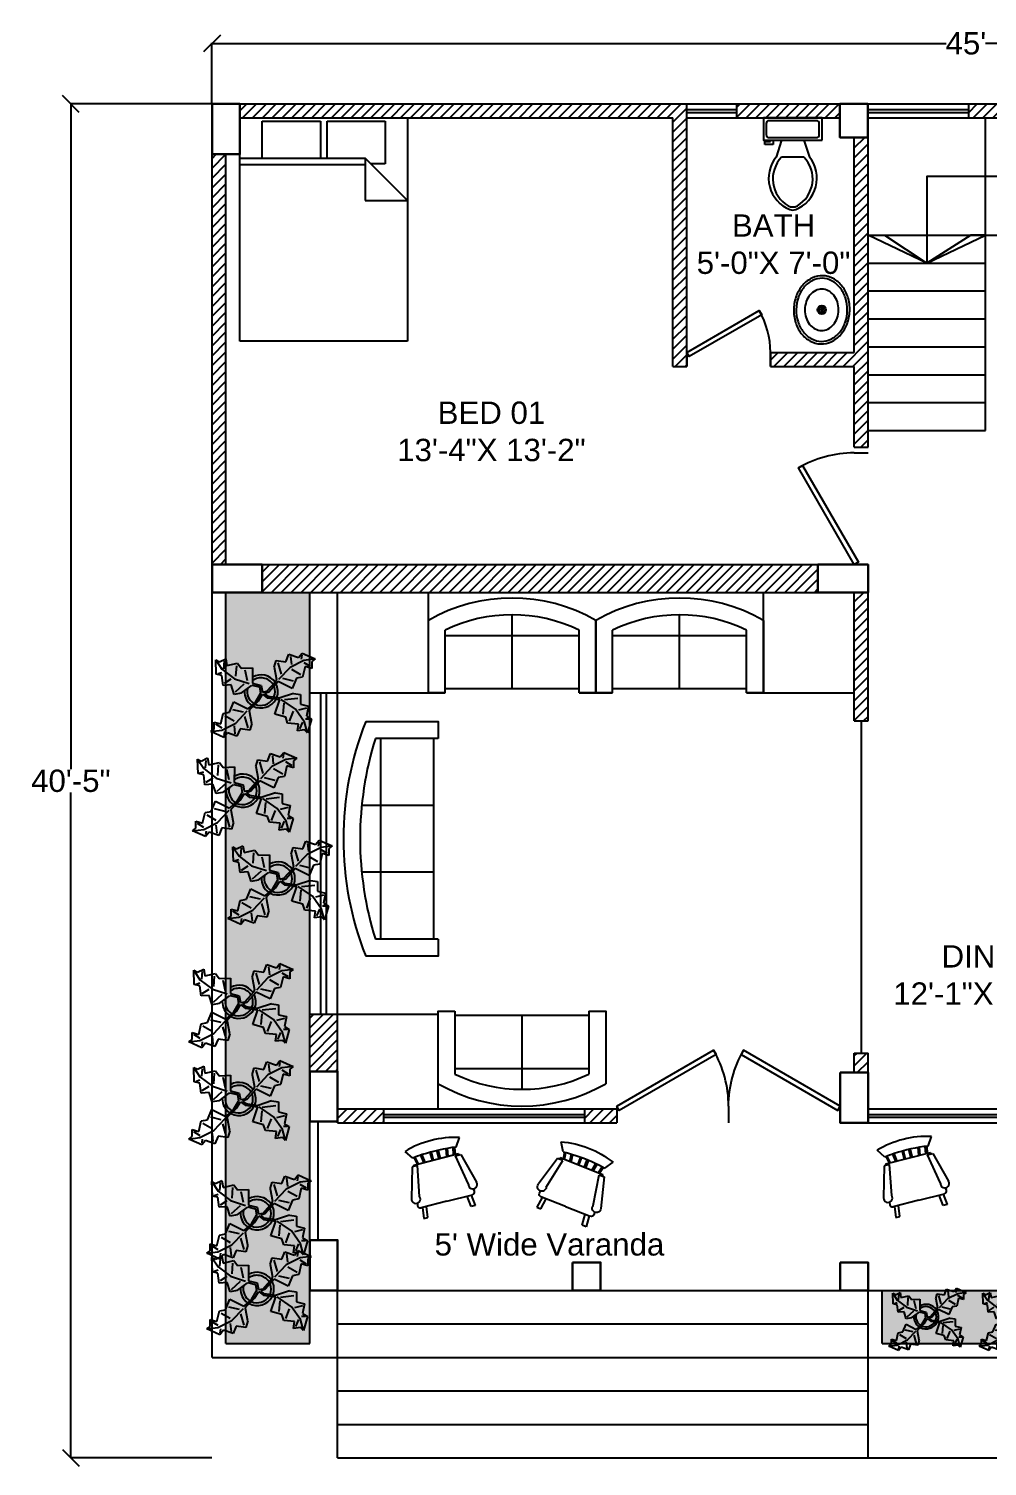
# Model space of a CAD drawing. Header units: inches. Extents: x 385 to 1041, y 118 to 633.
# Drawn here: x 385 to 729, y 118 to 633 of the extents above; entities that cross this region are included whole.
import ezdxf

# ---------------------------------------------------------------- set-up
doc = ezdxf.new("R2010")
doc.units = ezdxf.units.IN
doc.header["$LTSCALE"] = 0.2
doc.header["$MEASUREMENT"] = 0
for name, color, linetype in [('Bed_Room_Funni.', 7, 'Continuous'), ('Door', 40, 'Continuous'), ('Toilet Furnituer', 210, 'Continuous'), ('Window', 150, 'Continuous')]:
    doc.layers.add(name, color=color, linetype=linetype)
doc.layers.add('COLUMN', color=10, linetype='Continuous', lineweight=30)
doc.styles.get("Standard").update_dxf_attribs({"font": 'arial.ttf'})
doc.linetypes.add('ZIGZAG', pattern='A,0.0001,-0.2,[131,ltypeshp.shx,S=0.2,R=0,X=-0.2,Y=0],-0.4,[131,ltypeshp.shx,S=0.2,R=180,X=0.2,Y=0],-0.2', length=0.8001)
doc.dimstyles.get("Standard").update_dxf_attribs({"dimtxt": 8, "dimasz": 6, "dimexe": 0.18, "dimexo": 0.0625, "dimgap": 0.09, "dimtad": 0, "dimtih": 1, "dimtoh": 1, "dimdec": 4, "dimzin": 0, "dimdsep": 46, "dimlunit": 4, "dimtxsty": 'Standard', "dimblk": 'OBLIQUE', "dimcen": 0.09, "dimadec": 0, "dimazin": 0, "dimtfac": 1, "dimtdec": 4, "dimtofl": 0, "dimtmove": 0, "dimatfit": 3, "dimfxl": 1, "dimtolj": 1, "dimtzin": 0, "dimarcsym": 0})
pattern_1 = [(45, (321.1465, 544.9759), (-1.767767, 1.767767), [])]

# ---------------------------------------------------------------- blocks, each defined once
blk = doc.blocks.new('Toilet - top')
for p, q in [((9.5, -6), (9.5, -2)), ((-10, -8.5), (-8, -8.5)), ((-10, -9.5), (-10, -8.5)), ((-7, -9.5), (-10, -9.5)), ((-8, -8.5), (-8, -8)), ((-7, -8), (-7, -9.5)), ((-4, -8), (-6, -14)), ((4, -8), (6, -14)), ((4, -14), (-4, -14))]:
    blk.add_line(p, q)
blk.add_lwpolyline([(10.5, -8), (10.5, 0), (-10.5, 0), (-10.5, -8)], close=True)
for points in [[(-9.5, -2), (-9.5, -6)], [(8.5, -1), (-8.5, -1)], [(-8.5, -7), (8.5, -7)]]:
    blk.add_lwpolyline(points)
for centre, radius, start, end in [((-8.62, -1.88), 0.884, 81.8699, 188.1301), ((8.62, -1.88), 0.884, 351.8699, 98.1301), ((-8.62, -6.12), 0.884, 171.8699, 278.1301), ((8.62, -6.12), 0.884, 261.8699, 8.1301), ((3.52, -21.58), 12.17, 141.4691, 247.9714), ((4.2, -21.82), 11.33, 136.3677, 238.9468), ((-3.52, -21.58), 12.17, 292.0284, 38.5307), ((-4.2, -21.82), 11.33, 301.053, 43.6321), ((0, -27.88), 4, 245.7318, 294.2682), ((0, -29), 4, 254.8605, 285.1395)]:
    blk.add_arc(centre, radius, start, end)
blk = doc.blocks.new('Sink - Oval top')
for p, q in [((-1, 0), (1, 0)), ((0, 1), (0, -1))]:
    blk.add_line(p, q)
at = {"linetype": 'Continuous'}
for points in [[(-12.23, 0.39, 0.117634), (-11.46, -3.36, 0.104469), (-8.88, -6.8, 0.090016), (-5.08, -9.07, 0.08192), (-0.32, -10.02, 0.08192), (4.49, -9.38, 0.090016), (8.42, -7.36, 0.104469), (11.22, -4.09, 0.117634), (12.23, -0.39, 0.117634), (11.46, 3.36, 0.104469), (8.88, 6.8, 0.090016), (5.08, 9.07, 0.08192), (0.32, 10.02, 0.08192), (-4.49, 9.38, 0.090016), (-8.42, 7.36, 0.104469), (-11.22, 4.09, 0.117634)], [(-11.29, 0.16, 0.118622), (-10.52, -3.25, 0.104678), (-8.07, -6.36, 0.089562), (-4.54, -8.37, 0.081185), (-0.13, -9.15, 0.081185), (4.3, -8.49, 0.089562), (7.89, -6.58, 0.104678), (10.42, -3.55, 0.118622), (11.29, -0.16, 0.118622), (10.52, 3.25, 0.104678), (8.07, 6.36, 0.089562), (4.54, 8.37, 0.081185), (0.13, 9.15, 0.081185), (-4.3, 8.49, 0.089562), (-7.89, 6.58, 0.104678), (-10.42, 3.55, 0.118622)], [(-7.42, 0.08, 0.118283), (-6.91, -2.17, 0.104607), (-5.29, -4.21, 0.089718), (-2.97, -5.53, 0.081436), (-0.07, -6.04, 0.081436), (2.84, -5.59, 0.089718), (5.2, -4.33, 0.104607), (6.86, -2.32, 0.118283), (7.42, -0.08, 0.118283), (6.91, 2.17, 0.104607), (5.29, 4.21, 0.089718), (2.97, 5.53, 0.081436), (0.07, 6.04, 0.081436), (-2.84, 5.59, 0.089718), (-5.2, 4.33, 0.104607), (-6.86, 2.32, 0.118283)]]:
    blk.add_lwpolyline(points, format="xyb", close=True, dxfattribs=at)
for radius in [1.5, 1]:
    blk.add_circle((0, 0), radius)
blk = doc.blocks.new('Sofa - Roundback Loveseat 5 ft.')
at = {"linetype": 'Continuous'}
for p, q in [((0, -32.44198), (0, -5.99998)), ((-24, -33.99998), (-24, -11.46958)), ((-23.9998, -13.38178), (23.99986, -13.38178)), ((24.00004, -33.99998), (24.00004, -11.46958)), ((-24, -32.44198), (24.00004, -32.44198))]:
    blk.add_line(p, q, dxfattribs=at)
for points in [[(-24, -33.99998), (-30, -33.99998), (-30, -7.99998)], [(30.00004, -7.99998), (30.00004, -33.99998), (24.00004, -33.99998)]]:
    blk.add_lwpolyline(points, dxfattribs=at)
for centre, radius, start, end in [((0, -60.24998), 60.24998, 60.13715, 119.8628), ((0, -61.38438), 55.38444, 64.32083, 115.6792)]:
    blk.add_arc(centre, radius, start, end, dxfattribs=at)
blk = doc.blocks.new('Bed - Queen')
at = {"linetype": 'Continuous'}
for p, q in [((0, -80.00003), (0, 0)), ((0, 0), (59.99999, 0)), ((59.99999, 0), (59.99999, -80.00003)), ((7.99999, -1.2), (28.79998, -1.2)), ((7.99999, -14.4), (7.99999, -1.2)), ((28.79998, -1.2), (28.79998, -14.4)), ((31.19999, -1.2), (51.99999, -1.2)), ((31.19999, -14.4), (31.19999, -1.2)), ((51.99999, -1.2), (51.99999, -16.4)), ((0, -14.4), (44.8, -14.4)), ((59.99999, -29.6), (44.8, -14.4)), ((44.8, -14.4), (44.8, -29.6)), ((44.8, -16.8), (0, -16.8)), ((51.99999, -16.4), (46.79936, -16.4)), ((44.8, -29.6), (59.99999, -29.6)), ((59.99999, -80.00003), (0, -80.00003))]:
    blk.add_line(p, q, dxfattribs=at)
blk = doc.blocks.new('*U12')
at = {"layer": 'Window'}
for p, q in [((56.82, 5), (74.82, 5)), ((56.82, 0), (56.82, 5)), ((56.82, 3), (74.82, 3)), ((56.82, 2), (74.82, 2)), ((56.82, 0), (74.82, 0)), ((74.82, 0), (74.82, 5))]:
    blk.add_line(p, q, dxfattribs=at)
blk = doc.blocks.new('Sofa - Roundback 7 ft.')
at = {"linetype": 'Continuous'}
for p, q in [((-12.00002, -32.4421), (-12.00003, -6.5971)), ((11.99997, -32.4421), (11.99998, -6.5971)), ((-36.000027, -34), (-36.000027, -11.4696)), ((-35.999844, -13.3819), (35.9998, -13.3819)), ((35.99998, -34), (35.99998, -11.4696)), ((-36.000027, -32.4421), (35.99998, -32.4421))]:
    blk.add_line(p, q, dxfattribs=at)
for points in [[(-36.000027, -34), (-42.000027, -34), (-42.000027, -8)], [(41.99998, -8), (41.99998, -34), (35.99998, -34)]]:
    blk.add_lwpolyline(points, dxfattribs=at)
for centre, radius, start, end in [((0, -114.25), 114.25, 68.43141, 111.5686), ((-0.00001, -127.1968), 121.1968, 72.72033, 107.2797)]:
    blk.add_arc(centre, radius, start, end, dxfattribs=at)
blk = doc.blocks.new('*U16')
for p, q in [((-30, 0), (-30, 5)), ((0, 0), (0, 5))]:
    blk.add_line(p, q)
blk.add_lwpolyline([(0, 0), (-25.98, -15), (-26.86, -13.48), (-0.88, 1.52)], close=True)
blk.add_arc((0, 0), 30, 180, 210)
blk = doc.blocks.new('*U17')
for p, q in [((-40, 0), (-40, 5)), ((0, 0), (0, 5))]:
    blk.add_line(p, q)
blk.add_lwpolyline([(0, 0), (-34.64, -20), (-35.52, -18.48), (-0.88, 1.52)], close=True)
blk.add_arc((0, 0), 40, 180, 210)
blk = doc.blocks.new('Plant - Rubber or Philodendron')
at = {"linetype": 'Continuous'}
for p, q in [((-16.2005, 11.4774), (-13.9899, 8.1064)), ((-16.2005, 11.4774), (-14.8639, 10.7964)), ((-16.0159, 6.3329), (-16.2005, 11.4774)), ((-14.8639, 10.7964), (-12.6195, 11.8975)), ((-13.3174, 8.325), (-13.0735, 11.0065)), ((-12.6195, 11.8975), (-12.1909, 9.4345)), ((-12.1909, 9.4345), (-8.3829, 10.3)), ((-8.3829, 10.3), (-7.0549, 8.501)), ((4.6914, 8.8812), (5.3859, 11.2828)), ((5.3859, 11.2828), (8.8871, 10.7908)), ((5.9878, 10.4842), (7.1971, 6.3869)), ((8.8871, 10.7908), (9.9809, 13.4933)), ((9.9809, 13.4933), (13.3837, 12.301)), ((15.3859, 11.3055), (10.3916, 8.7942)), ((10.5828, 12.6946), (10.8893, 9.7953)), ((13.3837, 12.301), (14.68, 13.9039)), ((14.5816, 13.2037), (14.3848, 11.8033)), ((14.68, 13.9039), (19.3848, 11.8146)), ((15.2875, 10.6053), (17.5907, 9.2105)), ((19.3848, 11.8146), (15.3859, 11.3055)), ((19.3848, 11.8146), (18.1868, 10.9119)), ((18.1868, 10.9119), (18.1925, 8.4119)), ((-14.0069, 5.8704), (-16.0159, 6.3329)), ((-15.3434, 6.5514), (-13.9984, 6.9884)), ((-13.5868, 2.2894), (-14.0069, 5.8704)), ((-13.9899, 8.1064), (-9.5434, 4.7185)), ((-8.8369, 9.409), (-9.0894, 5.6095)), ((-7.0549, 8.501), (-3.0284, 8.6941)), ((-4.8529, 4.012), (-5.7184, 7.82)), ((-3.0284, 8.6941), (-3.0709, 3.1041)), ((4.6914, 8.8812), (5.5014, 4.4831)), ((10.3916, 8.7942), (6.2847, 4.4028)), ((14.2977, 6.1031), (10.9934, 7.9956)), ((14.8995, 5.3044), (12.7005, 4.8994)), ((15.7909, 9.1065), (14.8995, 5.3044)), ((18.1925, 8.4119), (15.7909, 9.1065)), ((-10.6784, 2.491), (-13.5868, 2.2894)), ((-13.1329, 3.1804), (-10.6614, 4.727)), ((-9.5858, -0.8715), (-10.6784, 2.491)), ((-9.5434, 4.7185), (-4.1917, 2.9888)), ((-9.1318, 0.0195), (-5.9793, 2.9025)), ((-7.1228, -0.443), (-3.5248, 2.2131)), ((-3.5248, 2.2131), (-3.3011, 2.4355)), ((-3.3011, 2.4355), (-0.5306, 1.7947)), ((-3.0709, 3.1041), (0.0797, 2.3163)), ((-0.5306, 1.7947), (-0.2255, -0.5527)), ((-0.5306, 1.7947), (-0.5306, 1.7947)), ((0.0797, 2.3163), (0.4866, -0.031)), ((0.4866, -0.031), (2.1141, 0.2298)), ((2.1141, 0.2298), (5.4346, 3.9146)), ((6.1032, 3.6844), (2.8262, -0.031)), ((5.4346, 3.9146), (5.5014, 4.4831)), ((11.1089, 1.1958), (6.1032, 3.6844)), ((7.7005, 4.8881), (11.5025, 3.9967)), ((12.7005, 4.8994), (11.1089, 1.1958)), ((-11.3237, -7.2629), (-9.7321, -3.5593)), ((-9.7321, -3.5593), (-4.7264, -6.0479)), ((-7.1228, -0.443), (-9.5858, -0.8715)), ((-2.019, -3.6148), (-4.7264, -6.0479)), ((-4.0579, -6.2781), (-0.9375, -3.1608)), ((-2.019, -3.6148), (-0.2255, -0.5527)), ((-0.9375, -3.1608), (0.5883, -0.8135)), ((0.5883, -0.8135), (2.2447, -2.0916)), ((2.8262, -0.031), (1.3003, -0.5527)), ((1.3003, -0.5527), (2.4193, -1.4655)), ((2.2447, -2.0916), (6.7108, -2.6626)), ((2.4193, -1.4655), (6.895, -2.1175)), ((4.943, -7.9659), (6.7108, -2.6626)), ((11.6605, -0.5413), (6.895, -2.1175)), ((12.3677, -6.1981), (7.219, -2.6772)), ((8.125, -4.0768), (7.7715, -7.9659)), ((8.3544, -2.7453), (13.1973, -2.1704)), ((11.6605, -0.5413), (14.1354, -0.8948)), ((14.1354, -0.8948), (14.1354, -4.4304)), ((14.1354, -4.4304), (16.9638, -5.1375)), ((16.9638, -5.1375), (16.2567, -8.673)), ((-14.4141, -11.4699), (-13.5228, -7.6679)), ((-13.5228, -7.6679), (-11.3237, -7.2629)), ((-12.921, -8.4665), (-9.6166, -10.359)), ((-6.3237, -7.2516), (-10.1257, -6.3602)), ((-9.0148, -11.1577), (-4.9047, -6.8122)), ((-4.611, -12.8477), (-5.8203, -8.7504)), ((-4.1246, -6.8466), (-4.0579, -6.2781)), ((-3.3146, -11.2447), (-4.1246, -6.8466)), ((8.8321, -9.0266), (4.943, -7.9659)), ((9.5392, -11.1479), (8.8321, -9.0266)), ((10.2463, -10.4408), (11.6605, -6.9053)), ((15.5496, -10.7943), (12.3677, -6.1981)), ((16.2567, -5.8446), (13.4283, -6.5517)), ((17.3174, -9.7337), (15.9032, -9.7337)), ((16.2567, -8.673), (18.0245, -9.7337)), ((18.0245, -9.7337), (16.6103, -14.6834)), ((-18.008, -14.1781), (-16.8101, -13.2754)), ((-18.008, -14.1781), (-14.0091, -13.669)), ((-13.3032, -16.2674), (-18.008, -14.1781)), ((-16.8157, -10.7754), (-14.4141, -11.4699)), ((-16.8101, -13.2754), (-16.8157, -10.7754)), ((-13.9107, -12.9688), (-16.2139, -11.574)), ((-14.0091, -13.669), (-9.0148, -11.1577)), ((-12.0069, -14.6645), (-13.3032, -16.2674)), ((-13.2048, -15.5672), (-13.008, -14.1668)), ((-8.6042, -15.8568), (-12.0069, -14.6645)), ((-9.206, -15.0581), (-9.5126, -12.1588)), ((-7.5103, -13.1543), (-8.6042, -15.8568)), ((-4.0092, -13.6463), (-7.5103, -13.1543)), ((-3.3146, -11.2447), (-4.0092, -13.6463)), ((13.4283, -11.5015), (9.5392, -11.1479)), ((13.0748, -13.9763), (13.4283, -11.5015)), ((15.5496, -13.6228), (13.0748, -13.9763)), ((14.8425, -10.7943), (13.7819, -13.2692)), ((16.6103, -14.6834), (15.5496, -10.7943)), ((16.6103, -14.6834), (15.5496, -13.6228))]:
    blk.add_line(p, q, dxfattribs=at)
for centre, radius, start, end in [((0, 0), 6.1275, 34.37569, 120.1028), ((0.0308, 0.1664), 6, 178.6147, 235.1169), ((0.0308, 0.1664), 5, 168.1647, 238.6725), ((-0.0601, -0.2075), 5.2461, 33.82192, 124.9414), ((-0.2664, 0.1682), 5.2775, 338.4094, 20.03007), ((-0.098, 0.1364), 6.1288, 341.2017, 26.09184), ((-0.0234, 0.3825), 6.1492, 242.5812, 331.2714), ((-0.1102, 0.4886), 5.2883, 247.3711, 327.472)]:
    blk.add_arc(centre, radius, start, end, dxfattribs=at)
blk = doc.blocks.new('*U23')
at = {"layer": 'Window'}
for p, q in [((56.82, 5), (128.82, 5)), ((56.82, 0), (56.82, 5)), ((56.82, 3), (128.82, 3)), ((56.82, 2), (128.82, 2)), ((56.82, 0), (128.82, 0)), ((128.82, 0), (128.82, 5))]:
    blk.add_line(p, q, dxfattribs=at)
blk = doc.blocks.new('_Oblique')
at = {"color": 0, "linetype": 'ByBlock', "lineweight": -2}
blk.add_line((-0.5, -0.5), (0.5, 0.5), dxfattribs=at)
blk = doc.blocks.new('*D24')
at = {"layer": 'Bed_Room_Funni.', "color": 0, "lineweight": -2, "transparency": 16777216}
for p, q in [((450.91, 605.91), (450.91, 627.72)), ((450.91, 627.54), (713.88, 627.54)), ((990.91, 627.54), (727.95, 627.54)), ((990.91, 605.91), (990.91, 627.72))]:
    blk.add_line(p, q, dxfattribs=at)
at = {"layer": 'Defpoints', "color": 0, "transparency": 16777216}
for p in [(990.91, 627.54), (450.91, 605.85), (990.91, 605.85)]:
    blk.add_point(p, dxfattribs=at)
at = {"layer": 'Bed_Room_Funni.', "color": 0, "lineweight": -2, "transparency": 16777216, "xscale": 6, "yscale": 6, "zscale": 6, "rotation": 180}
blk.add_blockref('_Oblique', (450.91, 627.54), dxfattribs=at)
at = {"layer": 'Bed_Room_Funni.', "color": 0, "lineweight": -2, "transparency": 16777216, "xscale": 6, "yscale": 6, "zscale": 6}
blk.add_blockref('_Oblique', (990.91, 627.54), dxfattribs=at)
at = {"layer": 'Bed_Room_Funni.', "color": 0, "transparency": 16777216, "insert": (720.91, 627.54), "char_height": 8, "attachment_point": 5}
blk.add_mtext("\\A1;45'", dxfattribs=at)
blk = doc.blocks.new('*D25')
at = {"layer": 'Bed_Room_Funni.', "color": 0, "lineweight": -2, "transparency": 16777216}
for p, q in [((450.85, 605.85), (400.19, 605.85)), ((400.37, 605.85), (400.37, 367.53)), ((400.37, 120.85), (400.37, 359.18)), ((450.85, 120.85), (400.19, 120.85))]:
    blk.add_line(p, q, dxfattribs=at)
at = {"layer": 'Defpoints', "color": 0, "transparency": 16777216}
for p in [(450.91, 605.85), (400.37, 120.85), (450.91, 120.85)]:
    blk.add_point(p, dxfattribs=at)
at = {"layer": 'Bed_Room_Funni.', "color": 0, "lineweight": -2, "transparency": 16777216, "xscale": 6, "yscale": 6, "zscale": 6}
for p, rotation in [((400.37, 605.85), 90), ((400.37, 120.85), 270)]:
    blk.add_blockref('_Oblique', p, dxfattribs=dict(at, rotation=rotation))
at = {"layer": 'Bed_Room_Funni.', "color": 0, "transparency": 16777216, "insert": (400.37, 363.35), "char_height": 8, "attachment_point": 5}
blk.add_mtext('\\A1;40\'-5"', dxfattribs=at)
blk = doc.blocks.new('Chair - Rocking')
at = {"linetype": 'Continuous'}
for p, q in [((-8, -4.5), (-10, -1.5)), ((-7.5, -4.5), (-7, -7)), ((-6.5, -7), (-7.02225, -4.43)), ((-4.5, -7), (-4.96674, -4.19951)), ((-4, -7), (-4.40532, -4.16272)), ((-1.5, -4.05012), (-1.5, -7)), ((-1, -7), (-1, -4.05012)), ((1, -7), (1, -4.04655)), ((1.5, -4.05012), (1.5, -7)), ((4, -7), (4.40187, -4.18694)), ((4.5, -7), (4.96761, -4.19437)), ((6.5, -7), (7, -4.4057)), ((7.5, -4.5), (7, -7)), ((8, -4.5), (10, -1.5)), ((-9, -7.5), (-12, -18.49999)), ((-7, -7.5), (-9, -7.5)), ((-9, -18.49999), (-7, -7.5)), ((-8.23428, -6.99939), (-8.3093, -7.47958)), ((-8.23041, -7), (8.23915, -7)), ((7, -7.5), (9, -7.5)), ((9, -18.49999), (7, -7.5)), ((8.31071, -7.48854), (8.23449, -7.00073)), ((9, -7.5), (12, -18.49999)), ((10.5, -21.49999), (10.3575, -20.58798)), ((-10.36644, -20.64523), (-10.5, -21.49999)), ((-9, -22.49999), (-9.5, -26.49999)), ((0, -22.49999), (-9.5, -22.49999)), ((-8, -26.49999), (-7.5, -22.49999)), ((0, -22.49999), (9.5, -22.49999)), ((8, -26.49999), (7.5, -22.49999)), ((9, -22.49999), (9.5, -26.49999)), ((-9.5, -26.49999), (-8, -26.49999)), ((9.5, -26.49999), (8, -26.49999))]:
    blk.add_line(p, q, dxfattribs=at)
for centre, radius, start, end in [((0, -34.08333), 34.08333, 72.93847, 107.0615), ((0, -68.25004), 64.25, 93.92211, 97.15267), ((0, -68.25004), 64.25, 82.84733, 93.92211), ((-10.5, -18.99999), 1.58114, 161.5651, 18.43495), ((10.5, -18.99999), 1.58114, 161.5651, 18.43495), ((-9.5, -21.49999), 1, 180, 270), ((9.5, -21.49999), 1, 270, 0)]:
    blk.add_arc(centre, radius, start, end, dxfattribs=at)
blk = doc.blocks.new('*U28')
at = {"layer": 'Window'}
for p, q in [((56.82, 5), (146.82, 5)), ((56.82, 0), (56.82, 5)), ((56.82, 3), (146.82, 3)), ((56.82, 2), (146.82, 2)), ((56.82, 0), (146.82, 0)), ((146.82, 0), (146.82, 5))]:
    blk.add_line(p, q, dxfattribs=at)
blk = doc.blocks.new('*D33')
at = {"layer": 'Bed_Room_Funni.', "color": 0, "lineweight": -2, "transparency": 16777216}
for p, q in [((990.98, 156.85), (1025.64, 156.85)), ((1025.46, 156.85), (1025.46, 143.03)), ((1025.46, 120.85), (1025.46, 134.67)), ((685.98, 120.85), (1025.64, 120.85))]:
    blk.add_line(p, q, dxfattribs=at)
at = {"layer": 'Defpoints', "color": 0, "transparency": 16777216}
for p in [(990.91, 156.85), (685.91, 120.85), (1025.46, 120.85)]:
    blk.add_point(p, dxfattribs=at)
at = {"layer": 'Bed_Room_Funni.', "color": 0, "lineweight": -2, "transparency": 16777216, "xscale": 6, "yscale": 6, "zscale": 6}
for p, rotation in [((1025.46, 156.85), 90), ((1025.46, 120.85), 270)]:
    blk.add_blockref('_Oblique', p, dxfattribs=dict(at, rotation=rotation))
at = {"layer": 'Bed_Room_Funni.', "color": 0, "transparency": 16777216, "insert": (1025.46, 138.85), "char_height": 8, "attachment_point": 5}
blk.add_mtext("\\A1;3'", dxfattribs=at)
blk = doc.blocks.new('*U36')
for p, q in [((0, 0), (0, -6)), ((40, 0), (40, -6))]:
    blk.add_line(p, q)
blk.add_lwpolyline([(0, 0), (34.64, 20), (35.52, 18.48), (0.87, -1.52)], close=True)
blk.add_arc((0, 0), 40, 0, 30)

msp = doc.modelspace()

# ---------------------------------------------------------------- hatches: boundary and pattern name
at = {"layer": 'Bed_Room_Funni.'}
h = msp.add_hatch(dxfattribs=at)
h.set_pattern_fill('ANSI31', color=9, scale=20)
h.set_pattern_definition(pattern_1)
h.paths.add_polyline_path([(455.91467, 587.85092), (450.91467, 587.85092), (450.91467, 440.85092), (455.91467, 440.85092)])
h.paths.add_polyline_path([(667.91467, 440.85092), (468.91467, 440.85092), (468.91467, 430.85092), (667.91467, 430.85092)])
h.paths.add_polyline_path([(990.91467, 497.85092), (985.91467, 497.85092), (985.91467, 442.85092), (848.91467, 442.85092), (848.91467, 437.85092), (885.91467, 437.85092), (885.91467, 415.85092), (890.91467, 415.85092), (890.91467, 437.85092), (985.91467, 437.85092), (985.91467, 403.85092), (990.91467, 403.85092)])
h.paths.add_polyline_path([(980.91467, 605.85092), (934.91467, 605.85092), (934.91467, 600.85092), (980.91467, 600.85092)])
h.paths.add_polyline_path([(990.91467, 587.85092), (985.91467, 587.85092), (985.91467, 545.85092), (990.91467, 545.85092)])
h.paths.add_polyline_path([(886.91467, 605.85092), (841.07528, 605.85092), (841.07528, 600.85092), (886.91467, 600.85092)])
h.paths.add_polyline_path([(835.91467, 593.85092), (831.07528, 593.85092), (831.07528, 605.85092), (830.91467, 605.85092), (830.91467, 482.85092), (835.91467, 482.85092), (859.91467, 482.85092), (859.91467, 487.85092), (835.91467, 487.85092)])
h.paths.add_polyline_path([(794.91467, 605.85092), (721.91467, 605.85092), (721.91467, 600.85092), (794.91467, 600.85092)])
h.paths.add_polyline_path([(675.80745, 605.85092), (638.91467, 605.85092), (638.91467, 600.85092), (675.80745, 600.85092)])
h.paths.add_polyline_path([(685.91467, 593.85092), (680.91467, 593.85092), (680.91467, 516.85092), (650.91467, 516.85092), (650.91467, 511.85092), (680.91467, 511.85092), (680.91467, 482.85092), (685.91467, 482.85092)])
h.paths.add_polyline_path([(685.91467, 430.85092), (680.91467, 430.85092), (680.91467, 384.85092), (685.91467, 384.85092)])
h.paths.add_polyline_path([(685.91467, 265.85092), (680.91467, 265.85092), (680.91467, 258.85092), (685.91467, 258.85092)])
h.paths.add_polyline_path([(595.91467, 245.85092), (584.41467, 245.85092), (584.41467, 240.85092), (595.91467, 240.85092)])
h.paths.add_polyline_path([(512.41467, 245.85092), (495.91467, 245.85092), (495.91467, 241.2959), (495.91467, 240.85092), (512.41467, 240.85092)])
h.paths.add_polyline_path([(495.91467, 279.8509), (485.91467, 279.8509), (485.91467, 259.2959), (495.91467, 259.2959)])
h.paths.add_polyline_path([(990.91467, 212.85092), (980.91467, 212.85092), (980.91467, 156.85092), (990.91467, 156.85092)])
h.paths.add_polyline_path([(840.91467, 212.85092), (830.91467, 212.85092), (830.91467, 190.85092), (775.91467, 190.85092), (775.91467, 180.85092), (781.80279, 180.85092), (782.30595, 182.0941), (784.81882, 181.21362), (785.7761, 182.39732), (789.25837, 180.85092), (799.41328, 180.85092), (799.54523, 180.91565), (799.55649, 180.85092), (815.73178, 180.85092), (816.23494, 182.0941), (818.74781, 181.21362), (819.70509, 182.39732), (823.18736, 180.85092), (830.91467, 180.85092), (830.91467, 156.85092), (840.91467, 156.85092)])
h.paths.add_polyline_path([(990.91467, 281.85092), (985.91467, 281.85092), (985.91467, 230.85092), (990.91467, 230.85092)])
h.paths.add_polyline_path([(990.91467, 385.85092), (985.91467, 385.85092), (886.91467, 385.85092), (886.91467, 380.85092), (985.91467, 380.85092), (985.91467, 329.85092), (990.91467, 329.85092)])
h.paths.add_polyline_path([(835.91467, 375.85092), (830.91467, 375.85092), (830.91467, 230.85092), (835.91467, 230.85092)])
h.paths.add_polyline_path([(830.91467, 292.85092), (819.58946, 292.85092, -0.016106681), (819.05737, 292.85092), (775.91467, 292.85092), (775.91467, 287.85092), (780.91467, 287.85092), (830.91467, 287.85092)])
h.paths.add_polyline_path([(835.91467, 432.85092), (830.91467, 432.85092), (830.91467, 415.85092), (835.91467, 415.85092)])
h.paths.add_polyline_path([(780.91467, 257.85092), (775.91467, 257.85092), (775.91467, 208.85092), (780.91467, 208.85092)])
h = msp.add_hatch(dxfattribs=at)
h.set_pattern_fill('ANSI31', color=9, scale=20)
h.set_pattern_definition(pattern_1)
h.paths.add_polyline_path([(460.91467, 605.85092), (460.91467, 600.85092), (520.91466, 600.85092), (615.91467, 600.85092), (615.91467, 511.85092), (620.91467, 511.85092), (620.91467, 516.85092), (620.91467, 605.85092)])
at = {"layer": 'Bed_Room_Funni.', "true_color": 0x139b48}
h = msp.add_hatch(color=114, dxfattribs=at)
h.dxf.hatch_style = 1
h.paths.add_polyline_path([(485.91467, 279.8509), (485.91467, 394.85092), (485.91467, 430.85092), (455.91467, 430.85092), (455.91467, 161.85092), (485.91467, 161.85092)])
h.paths.add_polyline_path([(690.91467, 180.85092), (690.91467, 161.85092), (825.91467, 161.85092), (825.91467, 180.85092)])

# ---------------------------------------------------------------- linework, layer by layer
for p, q in [((450.91467, 605.85092), (620.91467, 605.85092)), ((450.91467, 156.85092), (450.91467, 605.85092)), ((620.91467, 511.85092), (620.91467, 605.85092)), ((638.91467, 605.85092), (685.91467, 605.85092)), ((685.91467, 482.85092), (685.91467, 605.85092)), ((721.91467, 600.85092), (721.91467, 605.85092)), ((721.91467, 605.85092), (794.91467, 605.85092)), ((460.91467, 600.85092), (615.91467, 600.85092)), ((615.91467, 511.85092), (615.91467, 600.85092)), ((638.91467, 600.85092), (675.80745, 600.85092)), ((721.91467, 600.85092), (794.91467, 600.85092)), ((727.91467, 488.85092), (727.91467, 600.85092)), ((680.91467, 516.85092), (680.91467, 593.85092)), ((455.91467, 440.85092), (455.91467, 587.85092)), ((455.91467, 440.85092), (455.91467, 587.85092)), ((685.91467, 558.85092), (830.91467, 558.85092)), ((685.91467, 548.85092), (727.91467, 548.85092)), ((685.91467, 538.85092), (727.91467, 538.85092)), ((685.91467, 528.85092), (727.91467, 528.85092)), ((650.91467, 511.85092), (650.91467, 516.85092)), ((650.91467, 516.85092), (680.91467, 516.85092)), ((685.91467, 518.85092), (727.91467, 518.85092)), ((615.91467, 511.85092), (620.91467, 511.85092)), ((650.91467, 511.85092), (680.91467, 511.85092)), ((680.91467, 482.85092), (680.91467, 511.85092)), ((685.91467, 508.85092), (727.91467, 508.85092)), ((685.91467, 498.85092), (727.91467, 498.85092)), ((685.91467, 488.85092), (727.91467, 488.85092)), ((680.91467, 482.85092), (685.91467, 482.85092)), ((455.91467, 440.85092), (685.91467, 440.85092)), ((685.91467, 384.85092), (685.91467, 440.85092)), ((450.91467, 430.85092), (685.91467, 430.85092)), ((455.91467, 161.85092), (455.91467, 430.85092)), ((485.91467, 394.85092), (485.91467, 430.85092)), ((495.91467, 394.85092), (495.91467, 430.85092)), ((528.42216, 394.85092), (528.42216, 430.62208)), ((648.39329, 394.85092), (648.39329, 430.85092)), ((680.91467, 384.85092), (680.91467, 430.85092)), ((485.91467, 394.85092), (534.39321, 394.85092)), ((582.39325, 394.85092), (594.39325, 394.85092)), ((642.39329, 394.85092), (680.91467, 394.85092)), ((680.91467, 384.85092), (685.91467, 384.85092)), ((485.91467, 161.85092), (485.91467, 279.8509)), ((485.91467, 279.8509), (531.91467, 279.8509)), ((495.91467, 240.85092), (495.91467, 279.8509)), ((531.91467, 245.85092), (531.91467, 280.87136)), ((680.91467, 258.85092), (680.91467, 265.85092)), ((680.91467, 265.85092), (685.91467, 265.85092)), ((685.91467, 240.85092), (685.91467, 265.85092)), ((495.91467, 245.85092), (531.91467, 245.85092)), ((561.91471, 245.85092), (595.91467, 245.85092)), ((488.91467, 198.85092), (488.91467, 241.2959)), ((495.91467, 240.85092), (512.41467, 240.85092)), ((584.41467, 240.85092), (595.91467, 240.85092)), ((680.91467, 240.85092), (685.91467, 240.85092)), ((495.91467, 120.85092), (495.91467, 198.85092)), ((685.91467, 120.85092), (685.91467, 190.85092)), ((495.91467, 180.85092), (830.91467, 180.85092)), ((690.91467, 161.85092), (690.91467, 180.85092)), ((495.91467, 168.85092), (685.91467, 168.85092)), ((455.91467, 161.85092), (485.91467, 161.85092)), ((690.91467, 161.85092), (825.91467, 161.85092)), ((450.91467, 156.85092), (840.91467, 156.85092)), ((495.91467, 144.85092), (685.91467, 144.85092)), ((495.91467, 132.85092), (685.91467, 132.85092)), ((495.91467, 120.85092), (685.91467, 120.85092))]:
    msp.add_line(p, q)
msp.add_lwpolyline([(809.91467, 488.85092), (809.91467, 488.85092), (809.91467, 579.85092), (706.91467, 579.85092), (706.91467, 548.85092), (727.91467, 558.85092), (722.70755, 558.85092), (706.91467, 548.85092), (685.91467, 558.85092), (691.75845, 558.85092), (706.91467, 548.85092)])
at = {"layer": 'Bed_Room_Funni.', "linetype": 'ZIGZAG', "ltscale": 30}
msp.add_line((683.41467, 384.85092), (683.41467, 265.85092), dxfattribs=at)
at = {"layer": 'COLUMN'}
for points in [[(450.91467, 605.85092), (460.91467, 605.85092), (460.91467, 587.85092), (450.91467, 587.85092)], [(675.80745, 605.85092), (685.80745, 605.85092), (685.80745, 593.85092), (675.80745, 593.85092)], [(450.91467, 430.85092), (450.91467, 440.85092), (468.91467, 440.85092), (468.91467, 430.85092)], [(667.91467, 430.85092), (667.91467, 440.85092), (685.91467, 440.85092), (685.91467, 430.85092)], [(485.91467, 259.2959), (495.91467, 259.2959), (495.91467, 241.2959), (485.91467, 241.2959)], [(675.91467, 258.85092), (685.91467, 258.85092), (685.91467, 240.85092), (675.91467, 240.85092)], [(485.91467, 198.85092), (495.91467, 198.85092), (495.91467, 180.85092), (485.91467, 180.85092)], [(580.0649, 190.85092), (590.0649, 190.85092), (590.0649, 180.85092), (580.0649, 180.85092)], [(675.91467, 190.85092), (685.91467, 190.85092), (685.91467, 180.85092), (675.91467, 180.85092)]]:
    msp.add_lwpolyline(points, close=True, dxfattribs=at)
at = {"layer": 'Window'}
for p, q in [((685.91467, 605.85092), (721.91467, 605.85092)), ((685.91467, 603.85092), (721.91467, 603.85092)), ((685.91467, 602.85092), (721.91467, 602.85092)), ((685.91467, 600.85092), (721.91467, 600.85092)), ((485.91467, 279.8509), (485.91467, 394.85092)), ((489.91467, 279.8509), (489.91467, 394.85092)), ((491.91467, 279.8509), (491.91467, 394.85092)), ((495.91467, 279.8509), (495.91467, 394.85092))]:
    msp.add_line(p, q, dxfattribs=at)

# ---------------------------------------------------------------- block references
for p in [(558.39321, 428.8509), (618.39325, 428.8509)]:
    msp.add_blockref('Sofa - Roundback Loveseat 5 ft.', p)
at = {"rotation": 180}
msp.add_blockref('Sofa - Roundback Loveseat 5 ft.', (561.91471, 246.87138), dxfattribs=at)
at = {"layer": 'Bed_Room_Funni.'}
for name, p in [('Bed - Queen', (460.91467, 600.85092)), ('Plant - Rubber or Philodendron', (468.47153, 395.22144)), ('Plant - Rubber or Philodendron', (461.94436, 359.67217)), ('Plant - Rubber or Philodendron', (474.57913, 328.23392)), ('Plant - Rubber or Philodendron', (460.57844, 284.0424)), ('Plant - Rubber or Philodendron', (460.57844, 249.23932)), ('Plant - Rubber or Philodendron', (467.06585, 208.32537)), ('Plant - Rubber or Philodendron', (467.06585, 181.20471))]:
    msp.add_blockref(name, p, dxfattribs=at)
for name, p, rotation in [('Sofa - Roundback 7 ft.', (497.9518, 342.60497), 90), ('Chair - Rocking', (529.43813, 234.57621), 14.2942470207576), ('Chair - Rocking', (698.48833, 234.95158), 14.2942470207576)]:
    msp.add_blockref(name, p, dxfattribs=dict(at, rotation=rotation))
at = {"layer": 'Bed_Room_Funni.', "xscale": -1, "rotation": 338.5473845142478}
msp.add_blockref('Chair - Rocking', (585.79059, 231.79755), dxfattribs=at)
at = {"layer": 'Bed_Room_Funni.', "xscale": 0.7384698593076902, "yscale": 0.7384698593076902, "zscale": 0.7384698593076902}
for p in [(706.65637, 171.32199), (738.96969, 171.32199)]:
    msp.add_blockref('Plant - Rubber or Philodendron', p, dxfattribs=at)
at = {"layer": 'Door'}
for name, p, rotation in [('*U16', (620.91467, 516.85092), 180), ('*U17', (680.91467, 440.85092), 270)]:
    msp.add_blockref(name, p, dxfattribs=dict(at, rotation=rotation))
msp.add_blockref('*U36', (595.91467, 246.85092), dxfattribs=at)
at = {"layer": 'Door', "xscale": -1}
msp.add_blockref('*U36', (675.91467, 246.85092), dxfattribs=at)
at = {"layer": 'Toilet Furnituer'}
msp.add_blockref('Toilet - top', (658.91163, 600.85092), dxfattribs=at)
at = {"layer": 'Toilet Furnituer', "rotation": 270}
msp.add_blockref('Sink - Oval top', (669.28573, 532.09908), dxfattribs=at)
at = {"layer": 'Window'}
for name, p in [('*U12', (564.09326, 600.85092)), ('*U23', (455.59326, 240.85092)), ('*U28', (629.09326, 240.85092))]:
    msp.add_blockref(name, p, dxfattribs=at)

# ---------------------------------------------------------------- texts
at = {"char_height": 8, "attachment_point": 1}
for s, width, heights, insert in [('\\pxqc;BATH\\P5\'-0"X 7\'-0"', 73.9341805, [27.57484], (615.06314, 566.31036)), ('\\pxqc;BED 01\\P13\'-4"X 13\'-2"', 73.9341805, [27.57484], (514.02117, 499.24164)), ('\\pxqc;DINING\\P12\'-1"X 19\'-10"', 73.9341805, [27.57484], (694.8044, 304.50727)), ("\\pxqc;5' Wide Varanda", 96.874263, [29.17403], (523.32947, 201.33511))]:
    msp.add_mtext_dynamic_manual_height_columns(s, width=width, gutter_width=1, heights=heights, dxfattribs=dict(at, insert=insert))

# ---------------------------------------------------------------- dimensions: what is measured, and where the dimension line sits
at = {"layer": 'Bed_Room_Funni.'}
dim = msp.add_linear_dim(base=(990.91467, 627.54459), p1=(450.91467, 605.85092), p2=(990.91467, 605.85092), dimstyle='Standard', dxfattribs=at)
dim.commit()
dim.dimension.update_dxf_attribs({"geometry": '*D24', "text_midpoint": (720.91467, 627.54459)})
dim = msp.add_linear_dim(base=(400.37, 120.85092), p1=(450.91467, 605.85092), p2=(450.91467, 120.85092), angle=90, dimstyle='Standard', dxfattribs=at)
dim.commit()
dim.dimension.update_dxf_attribs({"geometry": '*D25', "text_midpoint": (400.37, 363.35092)})
dim = msp.add_linear_dim(base=(1025.46308, 120.85092), p1=(990.91467, 156.85092), p2=(685.91467, 120.85092), angle=90, dimstyle='Standard', override={"dimtmove": 1}, dxfattribs=at)
dim.commit()
dim.dimension.update_dxf_attribs({"geometry": '*D33', "text_midpoint": (1025.46308, 138.85092)})

doc.saveas('drawing.dxf')
